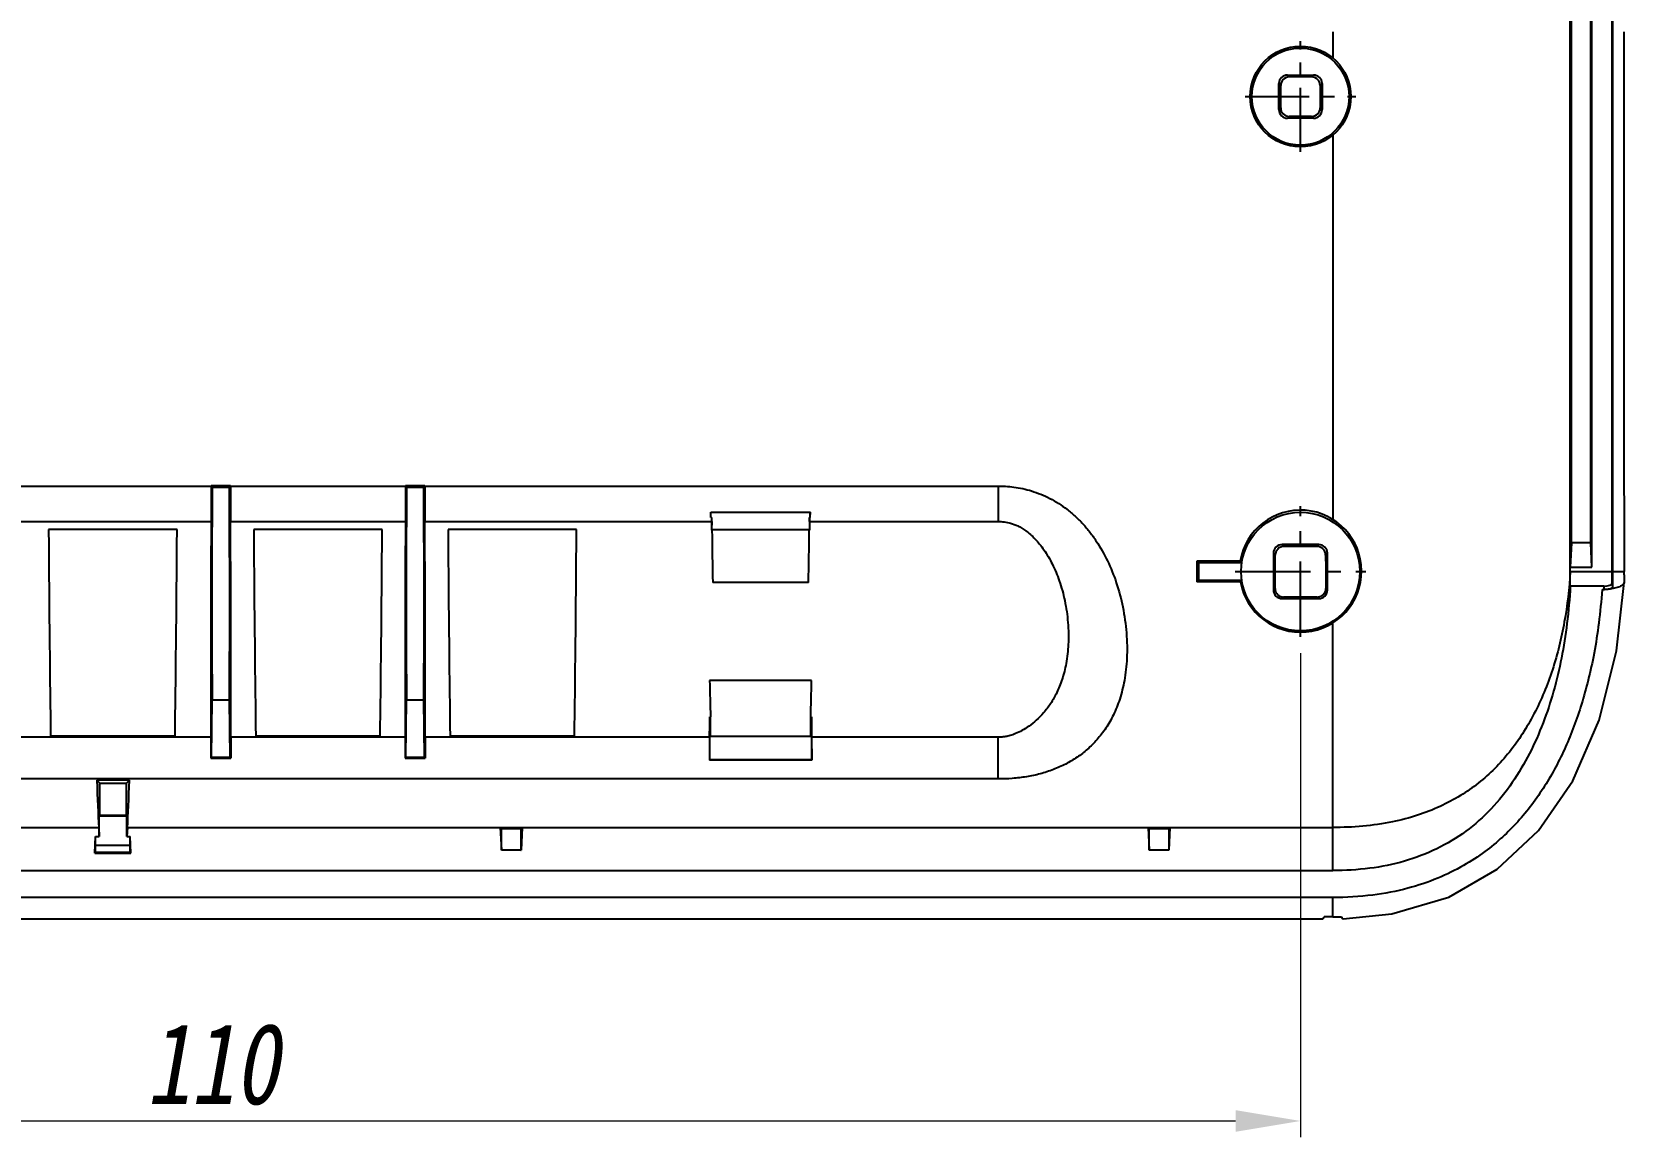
# Model space of a CAD drawing. Header units: millimetres. Extents: x 2099 to 2627, y -288 to 79.
# Drawn here: x 2464.6 to 2538.3, y -136.3 to -85.1 of the extents above; entities that cross this region are included whole.
import ezdxf

# ---------------------------------------------------------------- set-up
doc = ezdxf.new("R2010")
doc.units = ezdxf.units.MM
doc.linetypes.add('CENTER', pattern=[50.8, 31.75, -6.35, 6.35, -6.35])
doc.layers.add('06___PRT_ALL_SURFS', color=7, linetype='Continuous')
doc.layers.add('dim', color=82, linetype='Continuous', lineweight=9)
doc.styles.add('wuwei', font='SimSun.ttf', dxfattribs={"width": 0.8, "oblique": 10})
doc.dimstyles.new('wuwei', dxfattribs={"dimscale": 1.5, "dimtxt": 2.5, "dimasz": 1.5, "dimexe": 0.3, "dimexo": 0.3, "dimgap": 0.5, "dimtad": 1, "dimdsep": 46, "dimtxsty": 'wuwei', "dimcen": 0, "dimclrd": 42, "dimclre": 256, "dimclrt": 256, "dimazin": 2, "dimtfac": 1, "dimtofl": 0, "dimtmove": 0, "dimatfit": 3, "dimfxl": 1, "dimlwd": 5, "dimlwe": 5, "dimarcsym": 0})

# ---------------------------------------------------------------- blocks, each defined once
blk = doc.blocks.new('*D13')
at = {"layer": 'Defpoints', "color": 0}
for p in [(2413.305, -113.108), (2523.305, -113.108), (2523.305, -135.531)]:
    blk.add_point(p, dxfattribs=at)
at = {"layer": 'dim', "color": 82, "lineweight": 5, "true_color": 0x35c922}
for p, q in [((2413.305, -113.858), (2413.305, -136.281)), ((2523.305, -113.858), (2523.305, -136.281))]:
    blk.add_line(p, q, dxfattribs=at)
at = {"layer": 'dim', "color": 42, "lineweight": 5}
blk.add_line((2416.305, -135.531), (2520.305, -135.531), dxfattribs=at)
at = {"layer": 'dim', "color": 42}
for points in [[(2416.305, -135.031), (2416.305, -136.031), (2413.305, -135.531)], [(2520.305, -135.031), (2520.305, -136.031), (2523.305, -135.531)]]:
    blk.add_solid(points, dxfattribs=at)
at = {"layer": 'dim', "color": 82, "true_color": 0x4bd605, "insert": (2472.912, -132.907), "char_height": 3.75, "attachment_point": 5, "style": 'wuwei'}
blk.add_mtext('110', dxfattribs=at)

msp = doc.modelspace()

# ---------------------------------------------------------------- linework, layer by layer
at = {"color": 7, "linetype": 'Continuous'}
for p, q in [((2537.745, -110.625), (2537.745, -6.591)), ((2537.772, -110.792), (2537.772, -6.582)), ((2535.802, -110.752), (2535.802, -10.084)), ((2535.852, -108.755), (2535.852, -10.935)), ((2536.752, -108.755), (2536.752, -10.935)), ((2536.802, -109.874), (2536.802, -10.885)), ((2524.805, -85.083), (2524.803, -86.289)), ((2522.305, -88.683), (2522.305, -87.483)), ((2522.391, -87.569), (2522.305, -87.483)), ((2522.792, -87.169), (2522.705, -87.083)), ((2522.705, -87.083), (2523.906, -87.083)), ((2523.819, -87.169), (2522.792, -87.169)), ((2523.819, -87.169), (2523.906, -87.083)), ((2524.22, -87.569), (2524.305, -87.483)), ((2524.305, -87.483), (2524.305, -88.683)), ((2522.39, -88.599), (2522.305, -88.683)), ((2522.789, -88.999), (2522.705, -89.083)), ((2523.906, -89.083), (2522.705, -89.083)), ((2523.822, -88.999), (2522.789, -88.999)), ((2523.822, -88.999), (2523.906, -89.083)), ((2524.221, -88.599), (2524.305, -88.683)), ((2524.807, -89.867), (2524.806, -107.666)), ((2463.758, -106.121), (2472.853, -106.121)), ((2473.758, -106.117), (2472.853, -106.117)), ((2472.906, -106.166), (2472.853, -106.117)), ((2472.853, -106.121), (2472.855, -107.763)), ((2472.906, -106.166), (2473.705, -106.166)), ((2473.705, -106.166), (2473.758, -106.117)), ((2473.758, -106.121), (2473.756, -107.763)), ((2473.758, -106.121), (2481.853, -106.121)), ((2482.758, -106.117), (2481.853, -106.117)), ((2481.906, -106.166), (2481.853, -106.117)), ((2481.853, -106.121), (2481.855, -107.763)), ((2481.906, -106.166), (2482.705, -106.166)), ((2482.705, -106.166), (2482.758, -106.117)), ((2482.758, -106.121), (2482.756, -107.763)), ((2482.758, -106.121), (2509.305, -106.121)), ((2509.305, -106.121), (2509.305, -107.763)), ((2496.005, -107.572), (2496, -107.331)), ((2496.005, -107.337), (2496, -107.331)), ((2496.005, -107.572), (2496.005, -107.337)), ((2496.005, -107.337), (2500.605, -107.337)), ((2496.005, -107.572), (2496.041, -107.572)), ((2496.039, -107.763), (2496.041, -107.572)), ((2496.041, -108.137), (2496.041, -107.572)), ((2500.57, -107.572), (2500.57, -108.137)), ((2500.572, -107.763), (2500.57, -107.572)), ((2500.57, -107.572), (2500.605, -107.572)), ((2500.605, -107.337), (2500.611, -107.331)), ((2500.605, -107.572), (2500.611, -107.331)), ((2500.605, -107.572), (2500.605, -107.337)), ((2463.756, -107.763), (2472.855, -107.763)), ((2471.279, -108.141), (2465.332, -108.141)), ((2473.756, -107.763), (2481.855, -107.763)), ((2480.779, -108.141), (2474.832, -108.141)), ((2482.756, -107.763), (2496.039, -107.763)), ((2489.779, -108.141), (2483.832, -108.141)), ((2496.039, -107.763), (2496.036, -108.137)), ((2496.036, -108.137), (2496.036, -108.172)), ((2496.041, -108.137), (2500.57, -108.137)), ((2500.572, -107.763), (2500.575, -108.137)), ((2500.572, -107.763), (2509.305, -107.763)), ((2500.575, -108.137), (2500.575, -108.172)), ((2522.455, -108.833), (2522.542, -108.92)), ((2524.155, -108.833), (2522.455, -108.833)), ((2524.069, -108.92), (2522.542, -108.92)), ((2524.155, -108.833), (2524.069, -108.92)), ((2535.852, -108.755), (2535.802, -109.874)), ((2536.752, -108.755), (2535.852, -108.755)), ((2536.802, -109.874), (2536.752, -108.755)), ((2518.58, -109.679), (2518.503, -109.601)), ((2520.515, -109.601), (2518.503, -109.601)), ((2518.58, -109.679), (2518.58, -110.487)), ((2520.581, -109.679), (2518.58, -109.679)), ((2522.055, -109.233), (2522.055, -110.933)), ((2522.055, -109.233), (2522.139, -109.317)), ((2524.555, -109.233), (2524.472, -109.317)), ((2524.555, -110.933), (2524.555, -109.233)), ((2535.802, -109.874), (2536.802, -109.874)), ((2500.525, -110.592), (2496.086, -110.592)), ((2518.58, -110.487), (2518.51, -110.558)), ((2520.521, -110.558), (2518.51, -110.558)), ((2518.58, -110.487), (2520.581, -110.487)), ((2535.802, -110.083), (2538.296, -110.083)), ((2538.297, -110.578), (2538.296, -110.585)), ((2538.297, -110.233), (2538.297, -110.578)), ((2522.055, -110.933), (2522.128, -110.86)), ((2522.455, -111.333), (2522.525, -111.264)), ((2522.455, -111.333), (2524.155, -111.333)), ((2524.086, -111.264), (2522.525, -111.264)), ((2524.155, -111.333), (2524.086, -111.264)), ((2524.555, -110.933), (2524.483, -110.86)), ((2537.361, -110.752), (2535.802, -110.752)), ((2537.387, -110.917), (2537.361, -110.752)), ((2537.772, -110.792), (2537.745, -110.625)), ((2524.805, -123.932), (2524.805, -112.459)), ((2500.667, -115.124), (2495.944, -115.124)), ((2472.87, -118.683), (2472.905, -116.033)), ((2473.705, -116.033), (2472.905, -116.033)), ((2473.741, -118.683), (2473.705, -116.033)), ((2481.87, -118.683), (2481.905, -116.033)), ((2482.705, -116.033), (2481.905, -116.033)), ((2482.741, -118.683), (2482.705, -116.033)), ((2495.955, -118.8), (2495.955, -116.819)), ((2495.985, -116.819), (2495.955, -116.819)), ((2495.985, -117.718), (2495.985, -116.819)), ((2500.626, -117.718), (2500.626, -116.819)), ((2500.655, -116.819), (2500.626, -116.819)), ((2500.655, -116.819), (2500.655, -118.8)), ((2472.848, -117.755), (2463.763, -117.755)), ((2471.185, -117.706), (2465.426, -117.706)), ((2472.848, -117.755), (2472.846, -118.72)), ((2473.763, -117.755), (2473.765, -118.72)), ((2481.848, -117.755), (2473.763, -117.755)), ((2480.685, -117.706), (2474.926, -117.706)), ((2481.848, -117.755), (2481.846, -118.72)), ((2482.763, -117.755), (2482.765, -118.72)), ((2495.943, -117.755), (2482.763, -117.755)), ((2489.685, -117.706), (2483.926, -117.706)), ((2495.943, -117.755), (2495.934, -118.822)), ((2500.626, -117.718), (2495.985, -117.718)), ((2500.668, -117.755), (2500.677, -118.822)), ((2509.305, -117.755), (2500.668, -117.755)), ((2509.305, -119.689), (2509.305, -117.755)), ((2472.87, -118.683), (2472.846, -118.72)), ((2472.846, -118.72), (2473.765, -118.72)), ((2472.87, -118.683), (2473.741, -118.683)), ((2473.741, -118.683), (2473.765, -118.72)), ((2481.87, -118.683), (2481.846, -118.72)), ((2481.846, -118.72), (2482.765, -118.72)), ((2481.87, -118.683), (2482.741, -118.683)), ((2482.741, -118.683), (2482.765, -118.72)), ((2495.934, -118.822), (2495.955, -118.8)), ((2500.677, -118.822), (2495.934, -118.822)), ((2500.655, -118.8), (2495.955, -118.8)), ((2500.655, -118.8), (2500.677, -118.822)), ((2509.305, -119.689), (2427.305, -119.689)), ((2467.705, -119.891), (2467.562, -119.748)), ((2469.075, -119.748), (2467.562, -119.748)), ((2467.705, -121.361), (2467.705, -119.891)), ((2467.705, -119.891), (2468.932, -119.891)), ((2468.932, -119.891), (2469.075, -119.748)), ((2468.932, -121.361), (2468.932, -119.891)), ((2467.676, -121.391), (2467.705, -121.361)), ((2467.676, -122.361), (2467.676, -121.391)), ((2467.676, -121.391), (2468.961, -121.391)), ((2467.705, -121.361), (2468.932, -121.361)), ((2468.961, -121.391), (2468.932, -121.361)), ((2468.961, -122.361), (2468.961, -121.391)), ((2411.805, -121.938), (2467.654, -121.938)), ((2467.465, -123.131), (2467.505, -122.361)), ((2467.505, -122.771), (2467.505, -122.361)), ((2467.505, -122.361), (2467.676, -122.361)), ((2467.654, -121.938), (2467.676, -122.361)), ((2468.983, -121.938), (2468.961, -122.361)), ((2468.961, -122.361), (2469.105, -122.361)), ((2468.983, -121.938), (2524.805, -121.938)), ((2469.105, -122.771), (2469.105, -122.361)), ((2469.146, -123.131), (2469.105, -122.361)), ((2486.305, -121.991), (2486.246, -121.932)), ((2486.247, -121.938), (2486.302, -122.994)), ((2486.305, -122.991), (2486.305, -121.991)), ((2486.305, -121.991), (2487.205, -121.991)), ((2487.205, -121.991), (2487.265, -121.932)), ((2487.205, -121.991), (2487.205, -122.991)), ((2487.264, -121.938), (2487.209, -122.994)), ((2516.305, -121.991), (2516.246, -121.932)), ((2516.247, -121.938), (2516.302, -122.994)), ((2516.305, -122.991), (2516.305, -121.991)), ((2516.305, -121.991), (2517.205, -121.991)), ((2517.205, -121.991), (2517.265, -121.932)), ((2517.205, -121.991), (2517.205, -122.991)), ((2517.264, -121.938), (2517.209, -122.994)), ((2467.465, -123.131), (2467.5, -123.097)), ((2467.465, -123.131), (2469.146, -123.131)), ((2467.5, -123.097), (2467.505, -122.771)), ((2469.111, -123.097), (2467.5, -123.097)), ((2469.105, -122.771), (2467.505, -122.771)), ((2469.111, -123.097), (2469.105, -122.771)), ((2469.146, -123.131), (2469.111, -123.097)), ((2486.305, -122.991), (2486.302, -122.994)), ((2487.209, -122.994), (2486.302, -122.994)), ((2487.205, -122.991), (2487.209, -122.994)), ((2516.305, -122.991), (2516.302, -122.994)), ((2517.209, -122.994), (2516.302, -122.994)), ((2517.205, -122.991), (2517.209, -122.994)), ((2411.805, -123.932), (2524.805, -123.932)), ((2524.805, -125.18), (2411.805, -125.18)), ((2524.325, -126.18), (2412.286, -126.18))]:
    msp.add_line(p, q, dxfattribs=at)
at = {"color": 1, "linetype": 'CENTER', "ltscale": 0.093331}
for p, q in [((2523.307, -90.646), (2523.307, -85.513)), ((2520.74, -88.079), (2525.874, -88.079))]:
    msp.add_line(p, q, dxfattribs=at)
at = {"color": 1, "linetype": 'CENTER', "ltscale": 0.11}
for p, q in [((2523.305, -113.108), (2523.305, -107.058)), ((2520.28, -110.083), (2526.33, -110.083))]:
    msp.add_line(p, q, dxfattribs=at)
at = {"color": 7, "linetype": 'Continuous'}
msp.add_lwpolyline([(2525.286, -126.173), (2527.536, -125.943), (2530.171, -125.159), (2532.423, -123.87), (2534.334, -122.083), (2535.92, -119.77), (2537.135, -116.963), (2537.938, -113.751), (2538.297, -110.585)], dxfattribs=at)
for centre, radius in [((2523.307, -88.079), 2.333), ((2523.305, -88.083), 2.25), ((2523.305, -110.083), 2.75)]:
    msp.add_circle(centre, radius, dxfattribs=at)
for centre, radius, start, end in [((12329.037, -89.61), 9790.762, 179.9735077, 180.1198084), ((2522.792, -87.569), 0.4, 89.97998, 179.89864), ((2523.819, -87.569), 0.4, 0.10137, 90.02001), ((2522.789, -88.6), 0.399, 179.83479, 269.96556), ((2523.821, -88.6), 0.399, 270.03442, 0.16523), ((2523.307, -110.062), 2.826, 190.14065, 170.57423), ((3488.074, -94.999), 992.111, 180.760805, 180.900548), ((1508.537, -94.999), 992.111, 359.099452, 359.239195), ((2527.087, -104.067), 8.592, 220.09763, 220.7773), ((2527.104, -116.113), 8.614, 139.22371, 139.84061), ((2492.715, -110.233), 45.582, 359.99991, 0.18896), ((2537.274, -107.906), 3.014, 270.0013, 272.15429)]:
    msp.add_arc(centre, radius, start, end, dxfattribs=at)
for centre, major_axis, ratio, start_param, end_param in [((2522.706, -87.483), (0.283, -0.283), 0.999695, 2.356347, 3.926839), ((2521.714, -85.083), (0, 38.861), 0.017455, -1.661385, -1.634807), ((2523.905, -87.483), (0.283, 0.283), 0.999695, -0.785246, 0.785246), ((2524.897, -85.083), (0, 38.861), 0.017455, -4.648378, -4.6218), ((2522.706, -88.683), (0.283, 0.283), 0.999695, -3.926839, -2.356347), ((2523.905, -88.683), (0.283, -0.283), 0.999695, -0.785246, 0.785246), ((2473.503, -85.083), (0.465, 35.061), 0.011337, -4.067096, -3.630567), ((2473.108, -85.083), (-0.465, 35.061), 0.011337, -2.652618, -2.21609), ((2482.503, -85.083), (0.465, 35.061), 0.011337, -4.067096, -3.630567), ((2482.108, -85.083), (-0.465, 35.061), 0.011337, -2.652618, -2.21609), ((2465.597, -85.083), (0, 38.061), 0.008727, -4.061581, -3.682721), ((2471.014, -85.083), (0, 38.061), 0.008727, -2.600464, -2.221604), ((2473.503, -85.083), (0.505, 38.061), 0.011337, -4.073862, -3.680088), ((2473.108, -85.083), (-0.505, 38.061), 0.011337, -2.603098, -2.209324), ((2475.097, -85.083), (0, 38.061), 0.008727, -4.061581, -3.682721), ((2480.514, -85.083), (0, 38.061), 0.008727, -2.600464, -2.221604), ((2482.503, -85.083), (0.505, 38.061), 0.011337, -4.073862, -3.680088), ((2482.108, -85.083), (-0.505, 38.061), 0.011337, -2.603098, -2.209324), ((2484.097, -85.083), (0, 38.061), 0.008727, -4.061581, -3.682721), ((2489.514, -85.083), (0, 38.061), 0.008727, -2.600464, -2.221604), ((2522.455, -109.233), (0.283, -0.283), 0.999924, 2.356233, 3.926953), ((2524.155, -109.233), (0.283, 0.283), 0.999924, -0.78536, 0.78536), ((2518.766, -85.083), (0, 38.861), 0.008727, -4.029657, -3.997495), ((2521.874, -85.083), (0, 38.861), 0.008727, -2.296045, -2.24414), ((2524.737, -85.083), (0, 38.861), 0.008727, -4.039045, -3.98714), ((2522.455, -110.933), (0.283, 0.283), 0.999924, -3.926953, -2.356233), ((2524.155, -110.933), (0.283, -0.283), 0.999924, -0.78536, 0.78536), ((2537.34, -110.618), (0.405, -0.008), 0.329421, -1.512762, 0.006305), ((2537.366, -110.785), (0.405, -0.008), 0.329421, -1.036212, 0.006305), ((2496.352, -85.083), (0, 38.061), 0.017455, -3.802747, -3.726397), ((2500.259, -85.083), (0, 38.061), 0.017455, -2.556788, -2.480439), ((2495.772, -85.083), (0, 38.061), 0.008727, -2.602947, -2.556788), ((2500.839, -85.083), (0, 38.061), 0.008727, 2.556788, 2.602947), ((2467.869, -85.083), (0, 38.861), 0.017455, -3.610606, -3.464343), ((2468.768, -85.083), (0, 38.861), 0.017455, -2.818842, -2.672579)]:
    msp.add_ellipse(centre, major_axis=major_axis, ratio=ratio, start_param=start_param, end_param=end_param, dxfattribs=at)
for points, start_tangent, end_tangent in [([(2509.305, -106.121), (2509.649, -106.131), (2510.03, -106.168), (2510.856, -106.348), (2511.698, -106.692), (2512.5, -107.203), (2512.877, -107.522), (2513.23, -107.877), (2513.554, -108.262), (2513.85, -108.675), (2514.368, -109.588), (2514.777, -110.603), (2515.076, -111.722), (2515.245, -112.924), (2515.273, -113.526), (2515.265, -114.103), (2515.15, -115.13), (2514.934, -115.993), (2514.641, -116.723), (2514.287, -117.342), (2513.884, -117.867), (2513.44, -118.311), (2512.958, -118.684), (2512.433, -118.998), (2511.866, -119.252), (2511.255, -119.45), (2510.612, -119.588), (2509.962, -119.665), (2509.305, -119.689)], (0.999988, 0.004859), (-1, -0.000525)), ([(2509.305, -107.763), (2509.582, -107.78), (2509.883, -107.841), (2510.214, -107.97), (2510.396, -108.068), (2510.591, -108.198), (2510.799, -108.365), (2511.011, -108.568), (2511.425, -109.077), (2511.811, -109.732), (2512.139, -110.517), (2512.39, -111.43), (2512.536, -112.441), (2512.56, -112.957), (2512.553, -113.455), (2512.453, -114.337), (2512.268, -115.072), (2512.02, -115.688), (2511.729, -116.202), (2511.409, -116.625), (2511.073, -116.97), (2510.735, -117.242), (2510.41, -117.446), (2510.11, -117.59), (2509.857, -117.679), (2509.662, -117.725), (2509.491, -117.747), (2509.306, -117.755)], (1, -0.000764), (-0.999997, 0.002393)), ([(2522.542, -108.92), (2522.394, -108.948), (2522.263, -109.032), (2522.173, -109.16), (2522.139, -109.317)], (-1, 0), (-0.006961, -0.999976)), ([(2524.472, -109.317), (2524.437, -109.159), (2524.348, -109.031), (2524.217, -108.948), (2524.069, -108.92)], (-0.006961, 0.999976), (-1, 0)), ([(2535.802, -110.083), (2535.525, -112.418), (2534.976, -114.627), (2534.121, -116.677), (2533.586, -117.599), (2532.98, -118.443), (2532.305, -119.202), (2531.551, -119.875), (2530.711, -120.461), (2529.773, -120.96), (2528.729, -121.368), (2527.563, -121.676), (2524.805, -121.938)], (-0.060945, -0.998141), (-1, 0)), ([(2538.296, -110.585), (2538.243, -110.686), (2538.09, -110.783), (2537.856, -110.858), (2537.571, -110.904)], (-0.061784, -0.99809), (-0.9948, -0.101843)), ([(2522.128, -110.86), (2522.148, -110.989), (2522.205, -111.1), (2522.291, -111.187), (2522.401, -111.244), (2522.525, -111.264)], (-0.007735, -0.99997), (1, 0)), ([(2524.086, -111.264), (2524.206, -111.245), (2524.316, -111.19), (2524.405, -111.102), (2524.463, -110.989), (2524.483, -110.86)], (1, 0), (-0.007735, 0.99997)), ([(2535.802, -110.752), (2535.648, -112.482), (2535.391, -114.094), (2535.028, -115.622), (2534.543, -117.09), (2533.912, -118.511), (2533.114, -119.856), (2532.135, -121.076), (2530.965, -122.111), (2529.619, -122.923), (2528.124, -123.497), (2526.515, -123.827), (2524.805, -123.932)], (-0.054834, -0.998495), (-1, 0)), ([(2537.274, -110.919), (2537.121, -112.472), (2536.901, -113.87), (2536.63, -115.116), (2536.32, -116.232), (2535.973, -117.25), (2535.58, -118.207), (2535.13, -119.129), (2534.61, -120.025), (2534.018, -120.881), (2533.367, -121.668), (2532.659, -122.38), (2531.846, -123.053), (2530.859, -123.7), (2529.672, -124.283), (2528.274, -124.754), (2526.655, -125.067), (2524.805, -125.18)], (-0.069379, -0.99759), (-1, -0.000015)), ([(2537.571, -110.904), (2537.485, -110.915), (2537.387, -110.919)], (-0.984135, -0.177423), (-0.999996, -0.002927))]:
    msp.add_spline(points, degree=3, dxfattribs=dict(at, start_tangent=start_tangent, end_tangent=end_tangent))
at = {"layer": '06___PRT_ALL_SURFS', "color": 7, "linetype": 'Continuous'}
for q in [(2524.805, -125.18), (2524.405, -126.07)]:
    msp.add_line((2524.805, -126.07), q, dxfattribs=at)
msp.add_arc((2524.807, -83.791), 42.279, 269.99765, 270.53973, dxfattribs=at)
msp.add_ellipse((2524.639, -125.18), major_axis=(0.319, 1), ratio=0.09603, start_param=-3.111188, end_param=-2.638285, dxfattribs=at)
at = {"layer": '06___PRT_ALL_SURFS', "color": 7, "linetype": 'Continuous', "start_tangent": (0.467413, -0.884039), "end_tangent": (0.984914, -0.173047)}
msp.add_spline([(2525.205, -126.068), (2525.259, -126.153), (2525.286, -126.171)], degree=3, dxfattribs=at)

# ---------------------------------------------------------------- dimensions: what is measured, and where the dimension line sits
at = {"layer": 'dim'}
dim = msp.add_linear_dim(base=(2523.305, -135.531), p1=(2413.305, -113.108), p2=(2523.305, -113.108), dimstyle='wuwei', override={"dimasz": 2, "dimexe": 0.49975, "dimexo": 0.49975, "dimgap": 0.49975}, dxfattribs=at)
dim.commit()
dim.dimension.update_dxf_attribs({"geometry": '*D13', "text_midpoint": (2472.912, -135.531), "dimtype": 160})

doc.saveas('drawing.dxf')
